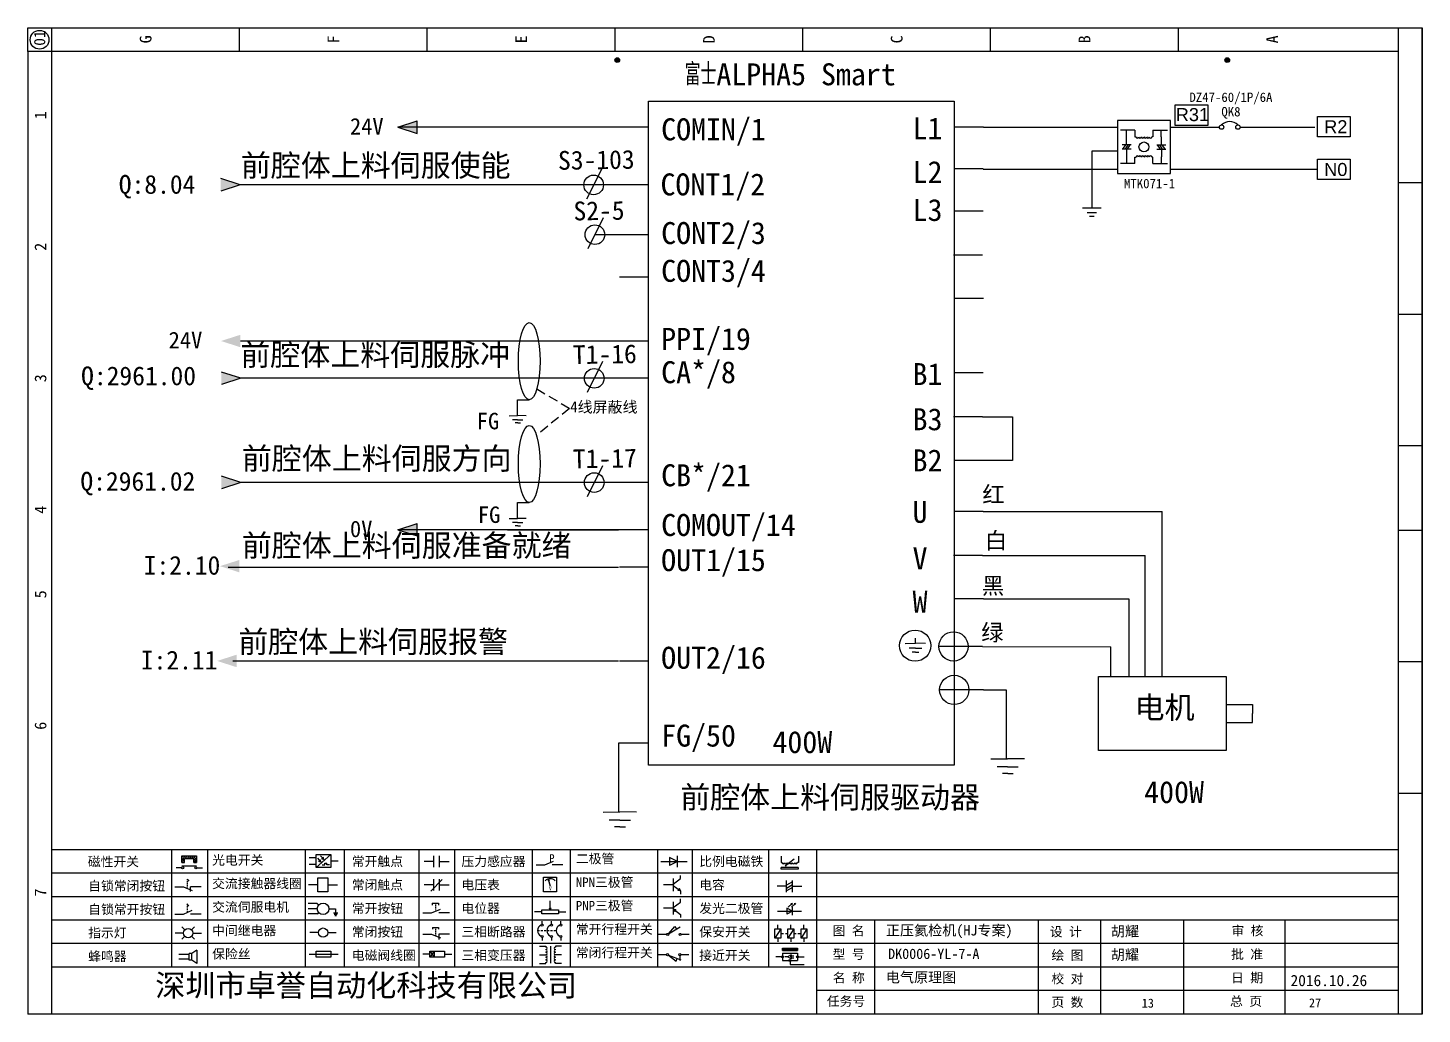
# Model space of a CAD drawing. Header units: millimetres. Extents: x -97 to 5214, y -62 to 3239.
# Drawn here: x 323.2 to 620.2, y 489.2 to 699.2 of the extents above; entities that cross this region are included whole.
import ezdxf
from ezdxf.enums import TextEntityAlignment as Align
from ezdxf.lldxf.tags import DXFTag

# ---------------------------------------------------------------- set-up
doc = ezdxf.new("R2010")
doc.units = ezdxf.units.MM
doc.linetypes.add('ACISOWELD', pattern=[3, 2, -1])
doc.layers.add('SYMS', color=7, linetype='Continuous')
doc.styles.get("Standard").update_dxf_attribs({"font": 'SimSun.ttf'})
doc.styles.add('工程字', font='SimSun.ttf')
doc.styles.add('样式 8', font='arial.ttf')
doc.styles.add('汉字', font='NSimSun.ttf')
tags = doc.linetypes.add('HIDDEN2', pattern=[4.7625, 3.175, -1.5875]).pattern_tags.tags
tags[6:7] = [DXFTag(74, 4), DXFTag(75, 0), DXFTag(340, '0'), DXFTag(46, 1.0), DXFTag(50, 0.0), DXFTag(44, 0.0), DXFTag(45, 0.0)]
tags[4:5] = [DXFTag(74, 4), DXFTag(75, 0), DXFTag(340, '0'), DXFTag(46, 1.0), DXFTag(50, 0.0), DXFTag(44, 0.0), DXFTag(45, 0.0)]

# ---------------------------------------------------------------- blocks, each defined once
blk = doc.blocks.new('节点')
at = {"color": 1}
blk.add_line((5159.18, 79.07), (5149.74, 60.21), dxfattribs=at)
blk.add_circle((5154.09, 68.92), 5.98, dxfattribs=at)
blk = doc.blocks.new('磁性开关')
at = {"linetype": 'ByBlock'}
h = blk.add_hatch(dxfattribs=at)
h.set_pattern_fill('ANSI31', color=256, scale=0.1, style=0)
h.paths.add_polyline_path([(-1907.69, -775.29), (-1910.88, -775.29), (-1910.88, -776.69), (-1910.25, -776.69), (-1910.25, -775.79), (-1908.31, -775.79), (-1908.31, -776.69), (-1907.69, -776.69)])
for p, q in [((-1910.91, -777.81), (-1912.09, -777.81)), ((-1910.88, -776.69), (-1910.88, -775.29)), ((-1910.88, -775.29), (-1907.69, -775.29)), ((-1910.88, -776.69), (-1910.25, -776.69)), ((-1910.88, -777.39), (-1907.69, -777.39)), ((-1910.25, -776.69), (-1910.25, -775.79)), ((-1910.25, -775.79), (-1908.31, -775.79)), ((-1908.31, -776.69), (-1908.31, -775.79)), ((-1908.31, -776.69), (-1907.69, -776.69)), ((-1907.69, -775.29), (-1907.69, -776.69)), ((-1907.66, -777.81), (-1906.48, -777.81))]:
    blk.add_line(p, q, dxfattribs=at)
for centre in [(-1910.68, -777.81), (-1907.88, -777.81)]:
    blk.add_circle(centre, 0.225, dxfattribs=at)
blk = doc.blocks.new('*U75')
at = {"linetype": 'ByBlock'}
for p, q in [((-1909.23, -780.45), (-1909.23, -780.67)), ((-1909.23, -780.45), (-1908.92, -780.84)), ((-1909.23, -780.84), (-1909.23, -781.05)), ((-1911.92, -782.07), (-1910.06, -782.07)), ((-1910.06, -782.07), (-1908.18, -782.88)), ((-1909.23, -781.23), (-1909.23, -781.44)), ((-1909.23, -781.61), (-1909.23, -781.83)), ((-1909.23, -782), (-1909.23, -782.21)), ((-1909.23, -782.38), (-1909.23, -782.43)), ((-1908.52, -783.07), (-1908.52, -782.07)), ((-1906.25, -782.07), (-1908.52, -782.07))]:
    blk.add_line(p, q, dxfattribs=at)
blk = doc.blocks.new('*U76')
at = {"linetype": 'ByBlock'}
for p, q in [((-1911.92, -792.89), (-1910.06, -792.89)), ((-1910.06, -792.89), (-1908.18, -792.08)), ((-1908.88, -791.17), (-1909.23, -790.71)), ((-1909.23, -790.71), (-1909.23, -790.92)), ((-1909.23, -791.09), (-1909.23, -791.31)), ((-1909.23, -791.48), (-1909.23, -791.69)), ((-1909.23, -791.86), (-1909.23, -792.08)), ((-1909.23, -792.25), (-1909.23, -792.47)), ((-1906.25, -792.89), (-1908.52, -792.89))]:
    blk.add_line(p, q, dxfattribs=at)
blk = doc.blocks.new('蜂鸣器')
at = {"linetype": 'ByBlock'}
for p, q in [((-1907.17, -795.53), (-1908.25, -796.26)), ((-1907.17, -795.53), (-1907.17, -798.41)), ((-1908.8, -796.48), (-1911.01, -796.48)), ((-1908.8, -797.46), (-1911.01, -797.46)), ((-1908.25, -796.26), (-1908.8, -796.26)), ((-1908.8, -797.68), (-1908.8, -796.26)), ((-1908.25, -797.68), (-1908.8, -797.68)), ((-1908.25, -797.68), (-1908.25, -796.26)), ((-1907.17, -798.41), (-1908.25, -797.68))]:
    blk.add_line(p, q, dxfattribs=at)
blk = doc.blocks.new('指示灯')
at = {"linetype": 'ByBlock'}
for p, q in [((-1854.25, -776.92), (-1856.06, -776.92)), ((-1854.62, -775.59), (-1853.97, -776.23)), ((-1854.62, -778.25), (-1853.97, -777.61)), ((-1851.9, -775.59), (-1852.54, -776.23)), ((-1851.9, -778.25), (-1852.54, -777.61)), ((-1852.26, -776.92), (-1850.45, -776.92))]:
    blk.add_line(p, q, dxfattribs=at)
blk.add_circle((-1853.26, -776.92), 0.992, dxfattribs=at)
blk = doc.blocks.new('光电开关')
at = {"linetype": 'ByBlock'}
h = blk.add_hatch(dxfattribs=at)
h.set_pattern_fill('ANSI31', color=256, scale=0.01, style=0)
h.set_pattern_definition([(45, (0.172267, 0), (-0.0224506403, 0.0224506403), [])])
h.paths.add_polyline_path([(-1882.44, -776.34), (-1882.5, -775.91), (-1882.68, -776.07)])
h.paths.add_polyline_path([(-1882.44, -776.34), (-1882.68, -776.07), (-1882.86, -776.23)])
h.paths.add_polyline_path([(-1883.11, -776.45), (-1883.29, -776.61), (-1883.05, -776.88)])
h.paths.add_polyline_path([(-1883.29, -776.61), (-1883.47, -776.77), (-1883.05, -776.88)])
for p, q in [((-1884.01, -775.96), (-1885.56, -775.96)), ((-1884.01, -777.39), (-1885.56, -777.39)), ((-1880.91, -775.3), (-1884.01, -778.05)), ((-1883.75, -776.09), (-1883.05, -776.88)), ((-1883.11, -776.45), (-1883.47, -776.77)), ((-1883.05, -776.88), (-1883.47, -776.77)), ((-1883.14, -775.55), (-1882.44, -776.34)), ((-1883.05, -776.88), (-1883.11, -776.45)), ((-1882.5, -775.91), (-1882.86, -776.23)), ((-1882.44, -776.34), (-1882.86, -776.23)), ((-1882.78, -777.47), (-1882.23, -777.47)), ((-1882.44, -776.34), (-1882.5, -775.91)), ((-1882.23, -777.47), (-1882.23, -777.14)), ((-1882.23, -777.14), (-1881.78, -777.14)), ((-1881.78, -777.47), (-1881.78, -777.14)), ((-1881.23, -777.47), (-1881.78, -777.47)), ((-1879.37, -776.67), (-1880.91, -776.67))]:
    blk.add_line(p, q, dxfattribs=at)
blk.add_lwpolyline([(-1884.01, -775.3), (-1880.91, -775.3), (-1880.91, -778.05), (-1884.01, -778.05)], close=True, dxfattribs=at)
blk = doc.blocks.new('交流接触器线圈')
at = {"linetype": 'ByBlock'}
for p, q in [((-1880.82, -781.77), (-1882.87, -781.77)), ((-1878.72, -781.77), (-1876.67, -781.77))]:
    blk.add_line(p, q, dxfattribs=at)
blk.add_lwpolyline([(-1880.82, -780.28), (-1878.72, -780.28), (-1878.72, -783.26), (-1880.82, -783.26)], close=True, dxfattribs=at)
blk = doc.blocks.new('交流伺服电机')
at = {"linetype": 'ByBlock'}
for p, q in [((-1880.97, -785.75), (-1882.94, -785.75)), ((-1880.97, -786.85), (-1882.94, -786.85)), ((-1880.97, -785.75), (-1880.65, -786.03)), ((-1878.49, -786.85), (-1877.07, -786.85)), ((-1877.07, -786.85), (-1877.07, -787.72)), ((-1880.97, -787.94), (-1882.94, -787.94)), ((-1880.97, -787.94), (-1880.65, -787.67)), ((-1877.54, -787.72), (-1876.59, -787.72)), ((-1877.38, -788.01), (-1876.75, -788.01)), ((-1877.23, -788.29), (-1876.9, -788.29))]:
    blk.add_line(p, q, dxfattribs=at)
blk.add_circle((-1879.73, -786.85), 1.24, dxfattribs=at)
blk = doc.blocks.new('中间继电器')
at = {"linetype": 'ByBlock'}
for p, q in [((-1880.72, -791.92), (-1882.54, -791.92)), ((-1878.74, -791.92), (-1876.92, -791.92))]:
    blk.add_line(p, q, dxfattribs=at)
blk.add_circle((-1879.73, -791.92), 0.992, dxfattribs=at)
blk = doc.blocks.new('保险丝')
at = {"linetype": 'ByBlock'}
blk.add_line((-1882.72, -796.49), (-1876.55, -796.49), dxfattribs=at)
blk.add_lwpolyline([(-1881.2, -795.86), (-1878.06, -795.86), (-1878.06, -797.12), (-1881.2, -797.12)], close=True, dxfattribs=at)
blk = doc.blocks.new('常开按钮')
at = {"linetype": 'ByBlock'}
for p, q in [((-1910.06, -787.73), (-1908.18, -786.93)), ((-1909.9, -785.68), (-1908.56, -785.68)), ((-1909.9, -785.68), (-1909.9, -786.07)), ((-1909.23, -785.68), (-1909.23, -785.89)), ((-1909.23, -786.06), (-1909.23, -786.28)), ((-1909.23, -786.45), (-1909.23, -786.67)), ((-1909.23, -786.84), (-1909.23, -787.05)), ((-1908.56, -785.68), (-1908.56, -786.07)), ((-1911.92, -787.73), (-1910.06, -787.73)), ((-1909.23, -787.22), (-1909.23, -787.38)), ((-1906.25, -787.73), (-1908.52, -787.73))]:
    blk.add_line(p, q, dxfattribs=at)
blk = doc.blocks.new('常开触点')
at = {"linetype": 'ByBlock'}
for p, q in [((-1853.82, -782.99), (-1853.82, -780.56)), ((-1852.6, -782.99), (-1852.6, -780.56)), ((-1853.82, -781.77), (-1855.88, -781.77)), ((-1852.6, -781.77), (-1850.55, -781.77))]:
    blk.add_line(p, q, dxfattribs=at)
blk = doc.blocks.new('常闭触点')
at = {"linetype": 'ByBlock'}
for p, q in [((-1853.82, -786.77), (-1855.88, -786.77)), ((-1852.01, -785.66), (-1854.43, -788.1)), ((-1853.82, -787.99), (-1853.82, -785.56)), ((-1852.6, -787.99), (-1852.6, -785.56)), ((-1852.6, -786.77), (-1850.55, -786.77))]:
    blk.add_line(p, q, dxfattribs=at)
blk = doc.blocks.new('常闭按钮')
at = {"linetype": 'ByBlock'}
for p, q in [((-1856.13, -792.28), (-1854.28, -792.28)), ((-1854.28, -792.28), (-1852.4, -793.09)), ((-1854.11, -790.83), (-1852.77, -790.83)), ((-1854.11, -790.83), (-1854.11, -791.22)), ((-1853.44, -790.83), (-1853.44, -791.04)), ((-1853.44, -791.21), (-1853.44, -791.43)), ((-1853.44, -791.6), (-1853.44, -791.82)), ((-1853.44, -791.99), (-1853.44, -792.2)), ((-1853.44, -792.37), (-1853.44, -792.53)), ((-1852.77, -790.83), (-1852.77, -791.22)), ((-1850.47, -792.28), (-1852.73, -792.28)), ((-1852.73, -792.28), (-1852.73, -793.43))]:
    blk.add_line(p, q, dxfattribs=at)
blk = doc.blocks.new('电磁阀线圈')
at = {"linetype": 'ByBlock'}
for p, q in [((-1854.61, -795.92), (-1853.75, -797.16)), ((-1853.75, -795.92), (-1854.61, -797.16)), ((-1853.75, -795.92), (-1853.75, -797.16)), ((-1854.61, -796.54), (-1856.17, -796.54)), ((-1851.53, -796.54), (-1849.97, -796.54))]:
    blk.add_line(p, q, dxfattribs=at)
blk.add_lwpolyline([(-1854.61, -795.92), (-1851.53, -795.92), (-1851.53, -797.16), (-1854.61, -797.16)], close=True, dxfattribs=at)
blk = doc.blocks.new('电压表')
at = {"linetype": 'ByBlock'}
for p, q in [((-1814.84, -780.75), (-1814.91, -781.13)), ((-1814.6, -781.05), (-1814.91, -781.13)), ((-1814.84, -780.75), (-1814.46, -782.26)), ((-1814.84, -780.75), (-1814.6, -781.05))]:
    blk.add_line(p, q, dxfattribs=at)
blk.add_lwpolyline([(-1815.84, -780.34), (-1813.07, -780.34), (-1813.07, -783.49), (-1815.84, -783.49)], close=True, dxfattribs=at)
blk.add_arc((-1814.46, -782.26), 1.56, 46.8313, 133.1687, dxfattribs=at)
at = {"linetype": 'ByBlock', "insert": (-1814.7, -782.39), "char_height": 0.75, "width": 0.6768, "attachment_point": 1}
blk.add_mtext('V', dxfattribs=at)
blk = doc.blocks.new('电位器')
at = {"linetype": 'ByBlock'}
for p, q in [((-1814.45, -787.3), (-1814.62, -786.96)), ((-1814.62, -786.96), (-1814.27, -786.96)), ((-1814.45, -787.3), (-1814.45, -785.39)), ((-1814.45, -787.3), (-1814.27, -786.96)), ((-1816.21, -787.75), (-1817.79, -787.75)), ((-1812.68, -787.75), (-1811.1, -787.75))]:
    blk.add_line(p, q, dxfattribs=at)
blk.add_lwpolyline([(-1816.21, -787.3), (-1812.68, -787.3), (-1812.68, -788.2), (-1816.21, -788.2)], close=True, dxfattribs=at)
blk = doc.blocks.new('三相断路器')
at = {"linetype": 'ByBlock'}
for p, q in [((-1816.17, -790.33), (-1816.17, -789.7)), ((-1814.17, -790.33), (-1814.17, -789.7)), ((-1812.18, -790.33), (-1812.18, -789.7)), ((-1817.14, -791.74), (-1816.72, -791.74)), ((-1816.45, -791.74), (-1816.03, -791.74)), ((-1815.76, -791.74), (-1815.34, -791.74)), ((-1815.07, -791.74), (-1814.65, -791.74)), ((-1814.38, -791.74), (-1813.96, -791.74)), ((-1813.69, -791.74), (-1813.27, -791.74)), ((-1816.17, -793.19), (-1816.17, -793.83)), ((-1814.17, -793.19), (-1814.17, -793.83)), ((-1812.18, -793.19), (-1812.18, -793.83))]:
    blk.add_line(p, q, dxfattribs=at)
for centre in [(-1816.17, -790.55), (-1816.17, -792.98), (-1814.17, -790.55), (-1814.17, -792.98), (-1812.18, -790.55), (-1812.18, -792.98)]:
    blk.add_circle(centre, 0.219, dxfattribs=at)
for centre in [(-1815.81, -791.74), (-1813.82, -791.74), (-1811.83, -791.74)]:
    blk.add_arc(centre, 1.32, 115.5791, 244.4209, dxfattribs=at)
blk = doc.blocks.new('三相变压器')
at = {"linetype": 'ByBlock'}
for p, q in [((-1816.69, -795.03), (-1815.37, -795.03)), ((-1815.37, -795.03), (-1815.37, -795.24)), ((-1814.34, -798.7), (-1814.34, -795.04)), ((-1812, -795.03), (-1813.32, -795.03)), ((-1813.32, -795.03), (-1813.32, -795.24)), ((-1816.69, -796.87), (-1815.37, -796.87)), ((-1816.69, -798.71), (-1815.37, -798.71)), ((-1815.37, -798.71), (-1815.37, -798.5)), ((-1812, -796.87), (-1813.32, -796.87)), ((-1813.32, -798.71), (-1813.32, -798.5)), ((-1812, -798.71), (-1813.32, -798.71))]:
    blk.add_line(p, q, dxfattribs=at)
for centre, start, end in [((-1815.37, -795.51), 270, 90), ((-1815.37, -796.06), 270, 90), ((-1813.32, -795.51), 90, 270), ((-1813.32, -796.06), 90, 270), ((-1815.37, -796.6), 270, 90), ((-1815.37, -797.14), 270, 90), ((-1815.37, -797.68), 270, 90), ((-1815.37, -798.23), 270, 90), ((-1813.32, -796.6), 90, 270), ((-1813.32, -797.14), 90, 270), ((-1813.32, -797.68), 90, 270), ((-1813.32, -798.23), 90, 270)]:
    blk.add_arc(centre, 0.271, start, end, dxfattribs=at)
blk = doc.blocks.new('压力感应器')
at = {"linetype": 'ByBlock'}
for p, q in [((-1817.44, -777.73), (-1815.59, -777.73)), ((-1815.59, -777.73), (-1813.71, -776.93)), ((-1811.78, -777.73), (-1814.05, -777.73))]:
    blk.add_line(p, q, dxfattribs=at)
at = {"linetype": 'ByBlock', "insert": (-1814.65, -775.48), "char_height": 1.68, "width": 1.2242, "attachment_point": 1}
blk.add_mtext('{\\fNSimSun|b0|i0|c134|p49;P}', dxfattribs=at)
blk = doc.blocks.new('二极管')
at = {"linetype": 'ByBlock'}
for p, q in [((-1787.52, -776.77), (-1781.92, -776.77)), ((-1783.97, -776.77), (-1785.69, -775.9)), ((-1785.69, -775.9), (-1785.69, -777.65)), ((-1783.97, -776.77), (-1785.69, -777.65)), ((-1783.97, -777.99), (-1783.97, -775.56))]:
    blk.add_line(p, q, dxfattribs=at)
blk = doc.blocks.new('NPN三极管')
at = {"linetype": 'ByBlock'}
for p, q in [((-1785.73, -780.61), (-1785.73, -783.32)), ((-1785.73, -781.82), (-1784.15, -780.66)), ((-1784.15, -780.66), (-1784.15, -779.98)), ((-1785.73, -781.97), (-1787.81, -781.97)), ((-1785.73, -782.11), (-1784.15, -783.27)), ((-1784.41, -782.73), (-1784.74, -783.18)), ((-1784.15, -783.27), (-1784.74, -783.18)), ((-1784.15, -783.27), (-1784.41, -782.73)), ((-1784.15, -783.27), (-1784.15, -783.96))]:
    blk.add_line(p, q, dxfattribs=at)
blk = doc.blocks.new('PNP三极管')
at = {"linetype": 'ByBlock'}
for p, q in [((-1784.9, -786.74), (-1786.98, -786.74)), ((-1784.9, -785.38), (-1784.9, -788.09)), ((-1784.9, -786.59), (-1783.32, -785.43)), ((-1784.9, -786.88), (-1783.32, -788.04)), ((-1784.9, -786.88), (-1784.31, -786.97)), ((-1784.9, -786.88), (-1784.64, -787.42)), ((-1784.31, -786.97), (-1784.64, -787.42)), ((-1783.32, -785.43), (-1783.32, -784.75)), ((-1783.32, -788.04), (-1783.32, -788.73))]:
    blk.add_line(p, q, dxfattribs=at)
blk = doc.blocks.new('常开行程开关')
at = {"linetype": 'ByBlock'}
for p, q in [((-1786.29, -792.3), (-1788.01, -792.3)), ((-1785.89, -792.17), (-1784.52, -790.62)), ((-1785.89, -792.17), (-1783.43, -790.72)), ((-1784.52, -790.62), (-1784.19, -791.17)), ((-1781.48, -792.3), (-1783.21, -792.3))]:
    blk.add_line(p, q, dxfattribs=at)
for centre in [(-1786.07, -792.3), (-1783.42, -792.3)]:
    blk.add_circle(centre, 0.219, dxfattribs=at)
blk = doc.blocks.new('常闭行程开关')
at = {"linetype": 'ByBlock'}
for p, q in [((-1786.34, -796.62), (-1788.07, -796.62)), ((-1785.93, -796.72), (-1783.25, -797.7)), ((-1785.93, -796.72), (-1784.3, -798)), ((-1784.3, -798), (-1784.08, -797.4)), ((-1783.48, -796.84), (-1783.48, -797.85)), ((-1781.54, -796.62), (-1783.26, -796.62))]:
    blk.add_line(p, q, dxfattribs=at)
for centre in [(-1786.12, -796.62), (-1783.48, -796.62)]:
    blk.add_circle(centre, 0.219, dxfattribs=at)
blk = doc.blocks.new('电容')
at = {"linetype": 'ByBlock'}
for p, q in [((-1756.08, -782.99), (-1756.08, -780.56)), ((-1754.86, -780.79), (-1756.08, -781.55)), ((-1754.86, -782.99), (-1754.86, -780.56)), ((-1756.08, -781.77), (-1758.13, -781.77)), ((-1754.86, -781.44), (-1756.08, -782.2)), ((-1754.86, -781.99), (-1756.08, -782.75)), ((-1754.86, -781.77), (-1752.81, -781.77))]:
    blk.add_line(p, q, dxfattribs=at)
blk = doc.blocks.new('发光二极管')
at = {"linetype": 'ByBlock'}
for p, q in [((-1758.01, -786.77), (-1752.89, -786.77)), ((-1754.84, -786.77), (-1756.04, -786.16)), ((-1756.04, -786.16), (-1756.04, -787.39)), ((-1754.84, -786.77), (-1756.04, -787.39)), ((-1755.78, -785.92), (-1754.89, -785.14)), ((-1754.89, -785.14), (-1755.2, -785.22)), ((-1755.2, -785.22), (-1755.01, -785.43)), ((-1755.08, -785.92), (-1754.18, -785.14)), ((-1754.89, -785.14), (-1755.01, -785.43)), ((-1754.84, -787.63), (-1754.84, -785.92)), ((-1754.18, -785.14), (-1754.49, -785.22)), ((-1754.49, -785.22), (-1754.31, -785.43)), ((-1754.18, -785.14), (-1754.31, -785.43))]:
    blk.add_line(p, q, dxfattribs=at)
blk = doc.blocks.new('比例电磁阀')
at = {"linetype": 'ByBlock'}
for p, q in [((-1757.26, -775.38), (-1757.26, -776.71)), ((-1757.26, -776.71), (-1757.05, -776.71)), ((-1753.6, -777.73), (-1757.25, -777.73)), ((-1757.25, -778.13), (-1757.25, -777.73)), ((-1753.6, -778.13), (-1757.25, -778.13)), ((-1754.5, -775.98), (-1756.35, -777.44)), ((-1756.35, -777.44), (-1756.25, -777.25)), ((-1756.35, -777.44), (-1756.15, -777.38)), ((-1756.15, -777.38), (-1756.25, -777.25)), ((-1753.58, -776.71), (-1753.8, -776.71)), ((-1753.6, -777.73), (-1753.6, -778.13)), ((-1753.58, -775.38), (-1753.58, -776.71))]:
    blk.add_line(p, q, dxfattribs=at)
for centre in [(-1756.78, -776.71), (-1756.24, -776.71), (-1755.7, -776.71), (-1755.15, -776.71), (-1754.61, -776.71), (-1754.07, -776.71)]:
    blk.add_arc(centre, 0.271, 180, 0, dxfattribs=at)
blk = doc.blocks.new('保安开关')
at = {"linetype": 'ByBlock'}
for p, q in [((-1757.96, -790.79), (-1757.96, -789.97)), ((-1755.17, -790.79), (-1755.17, -789.97)), ((-1752.39, -790.79), (-1752.39, -789.97)), ((-1757.33, -790.79), (-1758.6, -792.81)), ((-1757.96, -792.81), (-1757.96, -793.62)), ((-1757.33, -791.8), (-1756.72, -791.8)), ((-1756.35, -791.8), (-1755.89, -791.8)), ((-1754.54, -790.79), (-1755.81, -792.81)), ((-1755.17, -792.81), (-1755.17, -793.62)), ((-1754.52, -791.8), (-1754.06, -791.8)), ((-1753.69, -791.8), (-1753.08, -791.8)), ((-1751.75, -790.79), (-1753.02, -792.81)), ((-1752.39, -792.81), (-1752.39, -793.62))]:
    blk.add_line(p, q, dxfattribs=at)
for points in [[(-1758.6, -790.79), (-1757.33, -790.79), (-1757.33, -792.81), (-1758.6, -792.81)], [(-1755.81, -790.79), (-1754.54, -790.79), (-1754.54, -792.81), (-1755.81, -792.81)], [(-1753.02, -790.79), (-1751.75, -790.79), (-1751.75, -792.81), (-1753.02, -792.81)]]:
    blk.add_lwpolyline(points, close=True, dxfattribs=at)
blk = doc.blocks.new('接近开关')
at = {"linetype": 'ByBlock'}
h = blk.add_hatch(dxfattribs=at)
h.set_pattern_fill('ANSI31', color=256, scale=0.01, style=0)
h.set_pattern_definition([(45, (-89.131516, -30.795668), (-0.0224506403, 0.0224506403), [])])
h.paths.add_polyline_path([(-1513.76, -1123.35), (-1513.76, -1122.85), (-1516.96, -1122.85), (-1516.96, -1123.35)])
for p, q in [((-1517.18, -1124.71), (-1518.36, -1124.71)), ((-1516.96, -1123.35), (-1516.96, -1122.85)), ((-1516.96, -1122.85), (-1513.76, -1122.85)), ((-1516.96, -1123.35), (-1513.76, -1123.35)), ((-1516.96, -1123.95), (-1513.76, -1123.95)), ((-1516.96, -1123.95), (-1516.96, -1125.47)), ((-1516.96, -1125.47), (-1513.76, -1125.47)), ((-1515.91, -1124.71), (-1516.45, -1124.71)), ((-1515.11, -1124.31), (-1515.91, -1124.71)), ((-1515.11, -1125.11), (-1515.91, -1124.71)), ((-1515.33, -1124.53), (-1515.17, -1124.53)), ((-1515.33, -1124.88), (-1515.17, -1124.88)), ((-1515.25, -1124.45), (-1515.25, -1124.61)), ((-1515.11, -1124.31), (-1515.11, -1125.11)), ((-1515.11, -1124.48), (-1514.58, -1124.48)), ((-1515.11, -1124.94), (-1514.58, -1124.94)), ((-1513.76, -1122.85), (-1513.76, -1123.35)), ((-1513.76, -1123.95), (-1513.76, -1125.47)), ((-1513.54, -1124.71), (-1512.36, -1124.71)), ((-1515.36, -1125.69), (-1515.36, -1126.36)), ((-1515.36, -1126.36), (-1512.36, -1126.36))]:
    blk.add_line(p, q, dxfattribs=at)
for centre in [(-1516.96, -1124.71), (-1515.36, -1125.47), (-1513.76, -1124.71)]:
    blk.add_circle(centre, 0.225, dxfattribs=at)

msp = doc.modelspace()

# ---------------------------------------------------------------- hatches: boundary and pattern name
at = {"lineweight": -2}
h = msp.add_hatch(color=0, dxfattribs=at)
edge = h.paths.add_edge_path()
edge.add_arc((448.706, 692.34), 0.5, 0, 360)
h = msp.add_hatch(color=0, dxfattribs=at)
edge = h.paths.add_edge_path()
edge.add_arc((578.637, 692.34), 0.5, 0, 360)
for points in [[(401.942, 678.054), (406.081, 679.381), (406.081, 676.728)], [(368.375, 665.763), (364.236, 664.437), (364.236, 667.089)], [(364.291, 632.515), (368.43, 633.841), (368.43, 631.188)], [(368.508, 624.568), (364.369, 623.241), (364.369, 625.894)], [(368.508, 602.378), (364.369, 601.051), (364.369, 603.704)], [(401.942, 592.327), (406.081, 593.654), (406.081, 591.001)], [(364.091, 584.574), (368.23, 585.9), (368.23, 583.247)], [(363.473, 564.389), (367.612, 565.715), (367.612, 563.062)]]:
    msp.add_hatch(color=256).paths.add_polyline_path(points)

# ---------------------------------------------------------------- linework, layer by layer
at = {"linetype": 'ByBlock'}
for p, q in [((323.156, 699.188), (620.156, 699.188)), ((323.156, 694.188), (323.156, 699.188)), ((328.156, 699.188), (328.156, 489.188)), ((620.156, 699.188), (620.156, 489.188)), ((620.156, 489.188), (620.156, 699.188)), ((323.156, 694.188), (323.156, 509.188)), ((558.992, 677.378), (558.992, 676.001)), ((562.817, 677.378), (562.817, 676.001)), ((558.992, 676.001), (559.211, 676.001)), ((562.817, 676.001), (562.598, 676.001)), ((558.992, 670.281), (558.992, 671.657)), ((558.992, 671.657), (559.211, 671.657)), ((562.817, 671.657), (562.598, 671.657)), ((562.817, 670.281), (562.817, 671.657)), ((615.156, 524.188), (328.156, 524.188)), ((615.156, 519.188), (328.156, 519.188)), ((615.156, 514.188), (328.156, 514.188)), ((323.156, 509.188), (323.156, 489.188)), ((615.156, 509.188), (328.156, 509.188)), ((615.156, 504.188), (328.156, 504.188)), ((615.156, 499.188), (328.156, 499.188)), ((615.156, 494.188), (491.18, 494.188)), ((620.156, 489.188), (323.156, 489.188))]:
    msp.add_line(p, q, dxfattribs=at)
for p, q in [((401.942, 678.054), (406.081, 679.381)), ((425.347, 678.054), (401.942, 678.054)), ((401.942, 678.054), (406.081, 676.728)), ((406.081, 676.728), (406.081, 679.381)), ((449.167, 678.054), (425.347, 678.054)), ((455.377, 678.054), (449.167, 678.054)), ((455.377, 678.054), (449.167, 678.054)), ((455.377, 678.054), (449.167, 678.054)), ((455.377, 678.054), (449.167, 678.054)), ((455.377, 678.054), (449.167, 678.054)), ((455.377, 678.054), (449.167, 678.054)), ((455.377, 678.054), (449.167, 678.054)), ((455.377, 678.054), (449.167, 678.054)), ((455.377, 678.054), (449.167, 678.054)), ((455.377, 678.054), (449.167, 678.054)), ((526.702, 678.054), (520.492, 678.054)), ((526.702, 678.054), (520.492, 678.054)), ((526.702, 678.054), (520.492, 678.054)), ((526.702, 678.054), (520.492, 678.054)), ((526.702, 678.054), (520.492, 678.054)), ((526.702, 678.054), (520.492, 678.054)), ((526.702, 678.054), (520.492, 678.054)), ((526.702, 678.054), (520.492, 678.054)), ((526.702, 678.054), (520.492, 678.054)), ((526.702, 678.054), (520.492, 678.054)), ((526.702, 678.054), (543.665, 678.054)), ((558.991, 677.378), (555.909, 677.378)), ((557.206, 675.961), (557.206, 677.378)), ((562.817, 677.378), (565.899, 677.378)), ((564.602, 675.961), (564.602, 677.378)), ((576.033, 678.054), (576.966, 678.054)), ((555.277, 672.961), (549.784, 672.961)), ((549.784, 672.961), (549.784, 660.787)), ((557.206, 671.698), (557.206, 670.281)), ((564.602, 671.698), (564.602, 670.281)), ((526.651, 669.175), (520.441, 669.175)), ((526.644, 669.114), (543.607, 669.114)), ((558.991, 670.281), (555.909, 670.281)), ((562.817, 670.281), (565.899, 670.281)), ((368.375, 665.763), (364.236, 667.089)), ((368.375, 665.763), (364.236, 664.437)), ((374.214, 665.763), (368.375, 665.763)), ((443.675, 665.763), (374.214, 665.763)), ((455.377, 665.763), (443.675, 665.763)), ((449.034, 665.763), (443.675, 665.763)), ((526.644, 660.198), (520.434, 660.198)), ((551.757, 660.787), (547.811, 660.787)), ((550.771, 659.825), (548.798, 659.825)), ((550.277, 659.001), (549.291, 659.001)), ((449.294, 655.157), (443.936, 655.157)), ((455.376, 655.157), (449.167, 655.157)), ((526.54, 650.829), (520.33, 650.829)), ((455.377, 646.124), (449.167, 646.124)), ((526.702, 641.571), (520.492, 641.571)), ((408.029, 632.515), (368.43, 632.515)), ((449.167, 632.515), (408.029, 632.515)), ((455.313, 632.515), (449.103, 632.515)), ((368.508, 624.568), (364.369, 625.894)), ((368.508, 624.568), (364.369, 623.241)), ((374.347, 624.568), (368.508, 624.568)), ((443.809, 624.568), (374.347, 624.568)), ((449.167, 624.568), (442.3, 624.568)), ((449.167, 624.568), (443.809, 624.568)), ((455.377, 624.568), (449.167, 624.568)), ((526.644, 625.708), (520.434, 625.708)), ((425.698, 616.61), (427.487, 616.623)), ((427.487, 615.752), (426.363, 615.752)), ((427.507, 615.059), (426.934, 615.059)), ((429.275, 616.61), (427.487, 616.623)), ((427.487, 615.752), (428.611, 615.752)), ((427.507, 615.059), (428.08, 615.059)), ((526.54, 616.339), (520.33, 616.339)), ((526.54, 616.339), (532.91, 616.339)), ((532.91, 616.339), (532.91, 607.081)), ((526.702, 607.081), (520.492, 607.081)), ((532.91, 607.081), (526.702, 607.081)), ((368.508, 602.378), (364.369, 603.704)), ((368.508, 602.378), (364.369, 601.051)), ((374.347, 602.378), (368.508, 602.378)), ((443.809, 602.378), (374.347, 602.378)), ((449.167, 602.378), (443.809, 602.378)), ((449.167, 602.378), (443.809, 602.378)), ((455.377, 602.378), (449.167, 602.378)), ((425.698, 594.714), (427.487, 594.727)), ((429.275, 594.714), (427.487, 594.727)), ((526.644, 596.233), (520.434, 596.233)), ((526.644, 596.233), (564.8, 596.233)), ((564.8, 561.104), (564.8, 596.233)), ((401.942, 592.327), (406.081, 593.654)), ((425.347, 592.327), (401.942, 592.327)), ((401.942, 592.327), (406.081, 591.001)), ((406.081, 591.001), (406.081, 593.654)), ((448.968, 592.323), (424.762, 592.323)), ((425.347, 592.323), (448.968, 592.323)), ((427.487, 593.856), (426.363, 593.856)), ((427.507, 593.163), (426.934, 593.163)), ((427.487, 593.856), (428.611, 593.856)), ((427.507, 593.163), (428.08, 593.163)), ((455.178, 592.323), (448.968, 592.323)), ((526.54, 586.864), (520.33, 586.864)), ((526.54, 586.864), (561.182, 586.864)), ((561.182, 561.108), (561.182, 586.864)), ((365.842, 584.376), (448.968, 584.376)), ((455.377, 584.376), (449.167, 584.376)), ((526.702, 577.606), (520.492, 577.606)), ((526.702, 577.606), (557.677, 577.606)), ((557.677, 577.606), (557.677, 561.108)), ((510.063, 568.133), (512.21, 568.15)), ((512.21, 568.15), (512.21, 569.254)), ((514.356, 568.133), (512.21, 568.15)), ((520.492, 567.483), (517.214, 567.483)), ((526.54, 567.483), (520.33, 567.483)), ((526.54, 567.483), (553.866, 567.38)), ((553.866, 561.179), (553.866, 567.38)), ((448.968, 564.318), (366.79, 564.318)), ((455.377, 564.318), (449.167, 564.318)), ((512.21, 567.104), (510.861, 567.104)), ((512.234, 566.272), (511.546, 566.272)), ((512.21, 567.104), (513.559, 567.104)), ((512.234, 566.272), (512.922, 566.272)), ((520.492, 558.224), (517.376, 558.224)), ((526.702, 558.224), (520.492, 558.224)), ((526.702, 558.224), (531.578, 558.224)), ((531.578, 558.224), (531.578, 543.563)), ((578.389, 555.111), (584.004, 555.111)), ((584.004, 555.111), (584.004, 553.195)), ((584.004, 551.279), (584.004, 553.195)), ((578.389, 551.279), (584.004, 551.279)), ((455.178, 546.886), (448.968, 546.886)), ((448.968, 546.886), (448.968, 532.225)), ((528.279, 543.536), (531.856, 543.563)), ((535.433, 543.536), (531.856, 543.563)), ((531.856, 541.821), (529.608, 541.821)), ((531.856, 541.821), (534.104, 541.821)), ((531.896, 540.434), (530.75, 540.434)), ((531.896, 540.434), (533.043, 540.434)), ((445.669, 532.198), (449.246, 532.225)), ((452.823, 532.198), (449.246, 532.225)), ((449.246, 530.482), (446.998, 530.482)), ((449.286, 529.095), (448.14, 529.095)), ((449.246, 530.482), (451.494, 530.482)), ((449.286, 529.095), (450.433, 529.095))]:
    msp.add_line(p, q)
at = {"color": 0, "lineweight": -2}
for p, q in [((543.665, 678.054), (555.277, 678.054)), ((566.53, 678.054), (576.033, 678.054)), ((581.392, 678.054), (597.282, 678.054)), ((543.607, 669.114), (555.277, 669.114)), ((566.53, 669.114), (576.425, 669.114)), ((576.425, 669.114), (597.869, 669.114)), ((353.735, 524.188), (353.735, 499.188)), ((361.412, 524.188), (361.412, 499.188)), ((382.202, 524.188), (382.202, 499.188)), ((390.555, 524.188), (390.555, 499.188)), ((406.41, 524.188), (406.41, 499.188)), ((414.059, 524.188), (414.059, 499.188)), ((430.551, 524.188), (430.551, 499.188)), ((438.653, 524.188), (438.653, 499.188)), ((457.272, 524.188), (457.272, 499.188)), ((464.632, 524.188), (464.632, 499.188)), ((480.942, 524.188), (480.942, 499.188)), ((491.18, 524.188), (491.18, 489.273)), ((503.501, 509.188), (503.501, 489.273)), ((538.371, 509.188), (538.371, 489.188)), ((551.636, 509.188), (551.636, 489.188)), ((569.327, 509.188), (569.327, 489.188)), ((590.939, 509.188), (590.939, 489.188))]:
    msp.add_line(p, q, dxfattribs=at)
at = {"linetype": 'ACISOWELD'}
for p, q in [((431.591, 622.328), (438.542, 618.138)), ((438.542, 618.138), (431.511, 612.431))]:
    msp.add_line(p, q, dxfattribs=at)
at = {"lineweight": -3}
for p, q in [((427.487, 616.623), (427.487, 620.014)), ((427.487, 620.014), (429.966, 620.014)), ((427.487, 594.727), (427.487, 598.117)), ((427.487, 598.117), (429.966, 598.117))]:
    msp.add_line(p, q, dxfattribs=at)
at = {"linetype": 'ByBlock'}
for points in [[(368.156, 699.188), (368.156, 694.188)], [(408.156, 699.188), (408.156, 694.188)], [(448.156, 699.188), (448.156, 694.188)], [(488.156, 699.188), (488.156, 694.188)], [(528.156, 699.188), (528.156, 694.188)], [(568.156, 699.188), (568.156, 694.188)], [(615.156, 489.188), (615.156, 699.188)], [(615.156, 694.188), (323.156, 694.188)], [(620.156, 666.188), (615.156, 666.188)], [(620.156, 638.188), (615.156, 638.188)], [(620.156, 610.188), (615.156, 610.188)], [(620.156, 592.188), (615.156, 592.188)], [(620.156, 564.188), (615.156, 564.188)], [(620.156, 536.188), (615.156, 536.188)]]:
    msp.add_lwpolyline(points, dxfattribs=at)
for points in [[(455.377, 683.556), (520.492, 683.556), (520.492, 542.202), (455.377, 542.182)], [(566.53, 679.45), (555.277, 679.45), (555.277, 668.209), (566.53, 668.209)], [(551.21, 561.104), (578.389, 561.104), (578.389, 545.286), (551.21, 545.286)]]:
    msp.add_lwpolyline(points, close=True)
at = {"color": 1, "lineweight": -3}
for points in [[(567.553, 682.788), (574.494, 682.788), (574.494, 678.436), (567.553, 678.436)], [(597.882, 680.352), (604.823, 680.352), (604.823, 675.999), (597.882, 675.999)], [(597.882, 671.25), (604.823, 671.25), (604.823, 666.897), (597.882, 666.897)]]:
    msp.add_lwpolyline(points, close=True, dxfattribs=at)
at = {"linetype": 'ByBlock'}
msp.add_circle((325.644, 696.66), 2, dxfattribs=at)
at = {"color": 0, "lineweight": -2}
for centre in [(448.706, 692.34), (578.637, 692.34)]:
    msp.add_circle(centre, 0.5, dxfattribs=at)
for centre, radius in [((577.43, 678.054), 0.464), ((580.929, 678.054), 0.464), ((560.904, 673.829), 1.064), ((512.16, 567.649), 3.325), ((520.33, 567.483), 3.116), ((520.492, 558.224), 3.116)]:
    msp.add_circle(centre, radius)
msp.add_arc((579.179, 676.742), 2.493, 45.42387, 134.57613)
at = {"linetype": 'ByBlock'}
for centre, start, end in [((559.493, 676.001), 180, 0), ((560.058, 676.001), 180, 0), ((560.622, 676.001), 180, 0), ((561.187, 676.001), 180, 0), ((561.751, 676.001), 180, 0), ((562.315, 676.001), 180, 0), ((559.493, 671.657), 0, 180), ((560.058, 671.657), 0, 180), ((560.622, 671.657), 0, 180), ((561.187, 671.657), 0, 180), ((561.751, 671.657), 0, 180), ((562.315, 671.657), 0, 180)]:
    msp.add_arc(centre, 0.282, start, end, dxfattribs=at)
at = {"linetype": 'HIDDEN2'}
for centre in [(429.966, 628.225), (429.966, 606.328)]:
    msp.add_ellipse(centre, major_axis=(0, -8.211), ratio=0.2823603, dxfattribs=at)

# ---------------------------------------------------------------- block references
at = {"linetype": 'ByBlock', "yscale": 0.8000000000001819, "zscale": 0.8}
for p, xscale, rotation in [((-68.213, -730.547), -0.8000000000001819, 90), ((1190.021, -730.547), 0.8000000000001819, 270)]:
    msp.add_blockref('电容', p, dxfattribs=dict(at, xscale=xscale, rotation=rotation))
at = {"xscale": 0.3500000000003638, "yscale": 0.3499999999999091, "zscale": 0.35}
for p in [(-1360.258, 641.643), (-1360.258, 641.643), (-1360.258, 641.643), (-1359.997, 631.036), (-1359.997, 631.036), (-1359.997, 631.036), (-1360.125, 600.447), (-1360.125, 600.447), (-1360.125, 600.447), (-1360.125, 578.257), (-1360.125, 578.257), (-1360.125, 578.257)]:
    msp.add_blockref('节点', p, dxfattribs=at)
at = {"linetype": 'ByBlock'}
for name, p in [('磁性开关', (2266.798, 1298.147)), ('光电开关', (2268.609, 1298.456)), ('常开触点', (2263.423, 1303.485)), ('压力感应器', (2248.862, 1298.704)), ('二极管', (2245.525, 1298.462)), ('比例电磁阀', (2240.868, 1298.169)), ('*U75', (2266.345, 1298.365)), ('交流接触器线圈', (2265.769, 1298.456)), ('常闭触点', (2263.423, 1303.485)), ('电压表', (2248.862, 1298.704)), ('NPN三极管', (2246.35, 1298.691)), ('电容', (2240.868, 1298.169)), ('*U76', (2266.345, 1303.365)), ('交流伺服电机', (2265.769, 1298.456)), ('常开按钮', (2319.209, 1298.485)), ('电位器', (2248.862, 1298.704)), ('PNP三极管', (2245.525, 1298.462)), ('发光二极管', (2240.868, 1297.88)), ('三相断路器', (2248.862, 1298.704)), ('保安开关', (2240.868, 1298.169)), ('指示灯', (2210.559, 1283.365)), ('中间继电器', (2265.769, 1298.456)), ('常闭按钮', (2263.423, 1298.485)), ('常开行程开关', (2245.525, 1298.462)), ('蜂鸣器', (2266.345, 1298.365)), ('保险丝', (2265.769, 1298.456)), ('电磁阀线圈', (2263.423, 1298.485)), ('三相变压器', (2248.862, 1298.704)), ('常闭行程开关', (2245.525, 1298.462)), ('接近开关', (2000.869, 1626.085))]:
    msp.add_blockref(name, p, dxfattribs=at)

# ---------------------------------------------------------------- texts
at = {"style": '汉字'}
for s, p in [('DZ47-60/1P/6A', (579.433, 684.418)), ('QK8', (579.433, 681.346)), ('MTK071-1', (562.09, 666.047))]:
    msp.add_text(s, height=2, dxfattribs=at).set_placement(p, align=Align.MIDDLE_CENTER)
at = {"linetype": 'ByBlock', "attachment_point": 1, "rotation": 90}
for s, insert, char_height, width in [('{\\fKaiTi_GB2312|b0|i0|c134|p0;01}', (324.445, 695.386), 2.4, 60.2542), ('{\\fKaiTi_GB2312|b0|i0|c134|p0;G}', (346.985, 695.896), 2.5, 5), ('{\\fKaiTi_GB2312|b0|i0|c134|p0;F}', (386.985, 695.896), 2.5, 5), ('{\\fKaiTi_GB2312|b0|i0|c134|p0;E}', (426.985, 695.896), 2.5, 5), ('{\\fKaiTi_GB2312|b0|i0|c134|p0;D}', (466.985, 695.896), 2.5, 5), ('{\\fKaiTi_GB2312|b0|i0|c134|p0;C}', (506.985, 695.896), 2.5, 5), ('{\\fKaiTi_GB2312|b0|i0|c134|p0;B}', (546.985, 695.896), 2.5, 5), ('{\\fKaiTi_GB2312|b0|i0|c134|p0;A}', (586.985, 695.896), 2.5, 5), ('{\\fKaiTi_GB2312|b0|i0|c134|p49;1}', (324.585, 679.732), 2.5, 11.7517), ('{\\fKaiTi_GB2312|b0|i0|c134|p49;2}', (324.585, 651.732), 2.5, 11.7517), ('{\\fKaiTi_GB2312|b0|i0|c134|p49;3}', (324.585, 623.732), 2.5, 11.7517), ('{\\fKaiTi_GB2312|b0|i0|c134|p49;4}', (324.585, 595.732), 2.5, 11.7517), ('{\\fKaiTi_GB2312|b0|i0|c134|p49;5}', (324.585, 577.732), 2.5, 11.7517), ('{\\fKaiTi_GB2312|b0|i0|c134|p49;6}', (324.585, 549.732), 2.5, 11.7517), ('{\\fKaiTi_GB2312|b0|i0|c134|p49;7}', (324.585, 514.226), 2.5, 11.7517)]:
    msp.add_mtext(s, dxfattribs=dict(at, insert=insert, char_height=char_height, width=width))
at = {"attachment_point": 1}
for s, insert, char_height, width in [('{\\Fromans,gbcbig|c134;富士}ALPHA5 Smart', (463.084, 691.645), 4.68, 56.6384), ('{\\fSimSun|b0|i0|c134|p2;COMIN/1}', (458.063, 679.931), 4.68, 28.53457), ('24V', (391.765, 679.987), 3.51, 10.61183), ('{\\fSimSun|b0|i0|c134|p2;L1}', (511.613, 680.122), 4.68, 8.67091), ('前腔体上料伺服使能', (368.532, 672.245), 4.68, 60.85492), ('{\\fSimSun|b0|i0|c134|p2;CONT1/2}', (457.925, 668.202), 4.68, 39.61186), ('{\\fSimSun|b0|i0|c134|p2;L2}', (511.613, 670.827), 4.68, 8.67091), ('Q:8.04', (342.516, 667.866), 4, 29.60729), ('{\\fSimSun|b0|i0|c134|p2;L3}', (511.613, 662.757), 4.68, 8.67091), ('{\\fSimSun|b0|i0|c134|p2;CONT2/3}', (458.063, 657.839), 4.68, 44.88674), ('{\\fSimSun|b0|i0|c134|p2;CONT3/4}', (458.063, 649.794), 4.68, 9.28123), ('{\\fSimSun|b0|i0|c134|p2;PPI/19}', (458.063, 635.31), 4.68, 9.28123), ('24V', (353.14, 634.476), 3.51, 10.61183), ('前腔体上料伺服脉冲', (368.43, 631.96), 4.68, 63.38203), ('Q:2961.00', (334.49, 627.092), 4, 29.60729), ('{\\fSimSun|b0|i0|c134|p2;CA*/8}', (458.063, 628.211), 4.68, 9.28123), ('{\\fSimSun|b0|i0|c134|p2;B1}', (511.613, 627.81), 4.68, 8.67091), ('{\\fSimSun|b0|i0|c134|p2;B3}', (511.613, 618.195), 4.68, 8.67091), ('FG', (418.777, 617.225), 3.51, 10.61183), ('前腔体上料伺服方向', (368.742, 609.841), 4.68, 62.84754), ('{\\fSimSun|b0|i0|c134|p2;B2}', (511.613, 609.431), 4.68, 8.67091), ('{\\fSimSun|b0|i0|c134|p2;CB*/21}', (458.063, 606.264), 4.68, 9.28123), ('Q:2961.02', (334.338, 604.646), 4, 33.12443), ('{\\fSimSun|b0|i0|c134|p2;红}', (526.462, 601.58), 3.51, 8.67091), ('FG', (419.008, 597.291), 3.51, 10.61183), ('{\\fSimSun|b0|i0|c134|p2;U}', (511.613, 598.477), 4.68, 8.67091), ('0V', (391.765, 594.26), 3.51, 10.61183), ('{\\fSimSun|b0|i0|c134|p2;COMOUT/14}', (458.063, 595.675), 4.68, 9.28123), ('前腔体上料伺服准备就绪', (368.742, 591.316), 4.68, 77.39089), ('{\\fSimSun|b0|i0|c134|p2;白}', (526.981, 591.776), 3.51, 8.67091), ('{\\fSimSun|b0|i0|c134|p2;OUT1/15}', (458.063, 588.189), 4.68, 9.28123), ('{\\fSimSun|b0|i0|c134|p2;V}', (511.613, 588.572), 4.68, 8.67091), ('I:2.10', (347.825, 586.752), 4, 29.60729), ('{\\fSimSun|b0|i0|c134|p2;黑}', (526.372, 582.167), 3.51, 8.67091), ('{\\fSimSun|b0|i0|c134|p2;W}', (511.613, 579.322), 4.68, 8.67091), ('前腔体上料伺服报警', (367.969, 570.819), 4.68, 62.81269), ('{\\fSimSun|b0|i0|c134|p2;绿}', (526.232, 572.204), 3.51, 8.67091), ('{\\fSimSun|b0|i0|c134|p2;OUT2/16}', (458.063, 567.41), 4.68, 9.28123), ('I:2.11', (347.206, 566.567), 4, 29.60729), ('{\\fSimSun|b0|i0|c134|p2;电机}', (558.917, 556.812), 4.68, 16.99532), ('{\\fSimSun|b0|i0|c134|p2;FG/50}', (458.063, 550.83), 4.68, 9.28123), ('400W', (481.769, 549.451), 4.68, 56.6384), ('前腔体上料伺服驱动器', (462.13, 537.718), 4.68, 74.4673), ('400W', (560.951, 538.801), 4.68, 56.6384), ('胡耀', (553.857, 507.942), 2.2, 75.3177), ('胡耀', (553.857, 502.942), 2.2, 75.3177), ('{\\fKaiTi_GB2312|b0|i0|c134|p49;电气原理图}', (505.923, 498.135), 2.2, 75.3177), ('{\\fKaiTi_GB2312|b0|i0|c134|p49;2016.10.26}', (592.132, 497.545), 2.4, 60.2542), ('{\\fKaiTi_GB2312|b0|i0|c134|p49;13}', (560.42, 492.49), 1.92, 75.3177), ('{\\fKaiTi_GB2312|b0|i0|c134|p49;27}', (596.046, 492.543), 1.92, 75.3177)]:
    msp.add_mtext(s, dxfattribs=dict(at, insert=insert, char_height=char_height, width=width))
for s, insert, char_height, width, style in [('R31', (567.677, 682.113), 2.772, 4.96666, '样式 8'), ('R2', (599.292, 679.528), 2.772, 4.96666, '样式 8'), ('N0', (599.292, 670.426), 2.772, 4.96666, '样式 8'), ('正压氦检机(HJ专案)', (505.928, 508.128), 2.2, 75.3177, '汉字'), ('{\\fKaiTi_GB2312|b0|i0|c134|p49;DK0006-YL-7-A}', (506.406, 503.128), 2.2, 75.3177, '汉字')]:
    msp.add_mtext(s, dxfattribs=dict(at, insert=insert, char_height=char_height, width=width, style=style))
at = {"linetype": 'ACISOWELD', "insert": (438.662, 619.642), "char_height": 2.34, "width": 16.31207, "attachment_point": 1}
msp.add_mtext('4线屏蔽线', dxfattribs=at)
at = {"char_height": 2, "attachment_point": 1, "style": '汉字'}
for s, insert in [('{\\fKaiTi_GB2312|b0|i0|c134|p49;磁性开关}', (335.931, 522.659)), ('{\\fKaiTi_GB2312|b0|i0|c134|p49;光电开关}', (362.407, 522.996)), ('{\\fKaiTi_GB2312|b0|i0|c134|p49;常开触点}', (392.16, 522.709)), ('{\\fKaiTi_GB2312|b0|i0|c134|p49;压力感应器}', (415.52, 522.719)), ('{\\fKaiTi_GB2312|b0|i0|c134|p49;二极管}', (439.886, 523.28)), ('{\\fKaiTi_GB2312|b0|i0|c134|p49;比例电磁铁}', (466.175, 522.709)), ('{\\fKaiTi_GB2312|b0|i0|c134|p49;自锁常闭按钮}', (336.012, 517.502)), ('{\\fKaiTi_GB2312|b0|i0|c134|p49;交流接触器线圈}', (362.407, 517.996)), ('{\\fKaiTi_GB2312|b0|i0|c134|p49;常闭触点}', (392.16, 517.709)), ('{\\fKaiTi_GB2312|b0|i0|c134|p49;电压表}', (415.52, 517.719)), ('{\\fKaiTi_GB2312|b0|i0|c134|p49;NPN三极管}', (439.886, 518.28)), ('{\\fKaiTi_GB2312|b0|i0|c134|p49;电容}', (466.175, 517.709)), ('{\\fKaiTi_GB2312|b0|i0|c134|p49;自锁常开按钮}', (336.012, 512.502)), ('{\\fKaiTi_GB2312|b0|i0|c134|p49;交流伺服电机}', (362.407, 512.996)), ('{\\fKaiTi_GB2312|b0|i0|c134|p49;常开按钮}', (392.16, 512.709)), ('{\\fKaiTi_GB2312|b0|i0|c134|p49;电位器}', (415.52, 512.719)), ('{\\fKaiTi_GB2312|b0|i0|c134|p49;PNP三极管}', (439.886, 513.28)), ('{\\fKaiTi_GB2312|b0|i0|c134|p49;发光二极管}', (466.175, 512.709)), ('{\\fKaiTi_GB2312|b0|i0|c134|p49;中间继电器}', (362.407, 507.996)), ('{\\fKaiTi_GB2312|b0|i0|c134|p49;常闭按钮}', (392.16, 507.709)), ('{\\fKaiTi_GB2312|b0|i0|c134|p49;三相断路器}', (415.52, 507.719)), ('{\\fKaiTi_GB2312|b0|i0|c134|p49;常开行程开关}', (439.886, 508.28)), ('{\\fKaiTi_GB2312|b0|i0|c134|p49;保安开关}', (466.175, 507.709)), ('{\\fKaiTi_GB2312|b0|i0|c134|p0;图 名}', (494.574, 507.943)), ('{\\fKaiTi_GB2312|b0|i0|c134|p0;设 计}', (540.862, 507.728)), ('{\\fKaiTi_GB2312|b0|i0|c134|p0;审 核}', (579.542, 507.937)), ('{\\fKaiTi_GB2312|b0|i0|c134|p49;指示灯}', (336.012, 507.502)), ('{\\fKaiTi_GB2312|b0|i0|c134|p49;蜂鸣器}', (336.012, 502.502)), ('{\\fKaiTi_GB2312|b0|i0|c134|p49;保险丝}', (362.407, 502.996)), ('{\\fKaiTi_GB2312|b0|i0|c134|p49;电磁阀线圈}', (392.16, 502.709)), ('{\\fKaiTi_GB2312|b0|i0|c134|p49;三相变压器}', (415.52, 502.719)), ('{\\fKaiTi_GB2312|b0|i0|c134|p49;常闭行程开关}', (439.886, 503.28)), ('{\\fKaiTi_GB2312|b0|i0|c134|p49;接近开关}', (466.175, 502.709)), ('{\\fKaiTi_GB2312|b0|i0|c134|p0;型 号}', (494.574, 502.943)), ('{\\fKaiTi_GB2312|b0|i0|c134|p0;绘 图}', (541.191, 502.728)), ('{\\fKaiTi_GB2312|b0|i0|c134|p0;批 准}', (579.472, 502.937)), ('{\\fKaiTi_GB2312|b0|i0|c134|p0;名 称}', (494.625, 497.943)), ('{\\fKaiTi_GB2312|b0|i0|c134|p0;校 对}', (541.191, 497.728)), ('{\\fKaiTi_GB2312|b0|i0|c134|p0;日 期}', (579.472, 497.937)), ('{\\fKaiTi_GB2312|b0|i0|c134|p0;任务号}', (493.355, 492.937)), ('{\\fKaiTi_GB2312|b0|i0|c134|p0;页 数}', (541.191, 492.728)), ('{\\fKaiTi_GB2312|b0|i0|c134|p0;总 页}', (579.243, 492.937))]:
    msp.add_mtext(s, dxfattribs=dict(at, insert=insert))
at = {"color": 0, "lineweight": -2, "insert": (350.289, 497.659), "char_height": 4.70644, "width": 96.11383, "attachment_point": 1}
msp.add_mtext('深圳市卓誉自动化科技有限公司', dxfattribs=at)
at = {"layer": 'SYMS', "char_height": 4, "width": 6.82489, "attachment_point": 1, "rotation": 0.87622, "style": '工程字'}
for s, insert in [('S3-103', (436.049, 672.962)), ('S2-5', (439.351, 662.187)), ('T1-16', (439.224, 631.598)), ('T1-17', (439.224, 609.408))]:
    msp.add_mtext(s, dxfattribs=dict(at, insert=insert))

doc.saveas('drawing.dxf')
